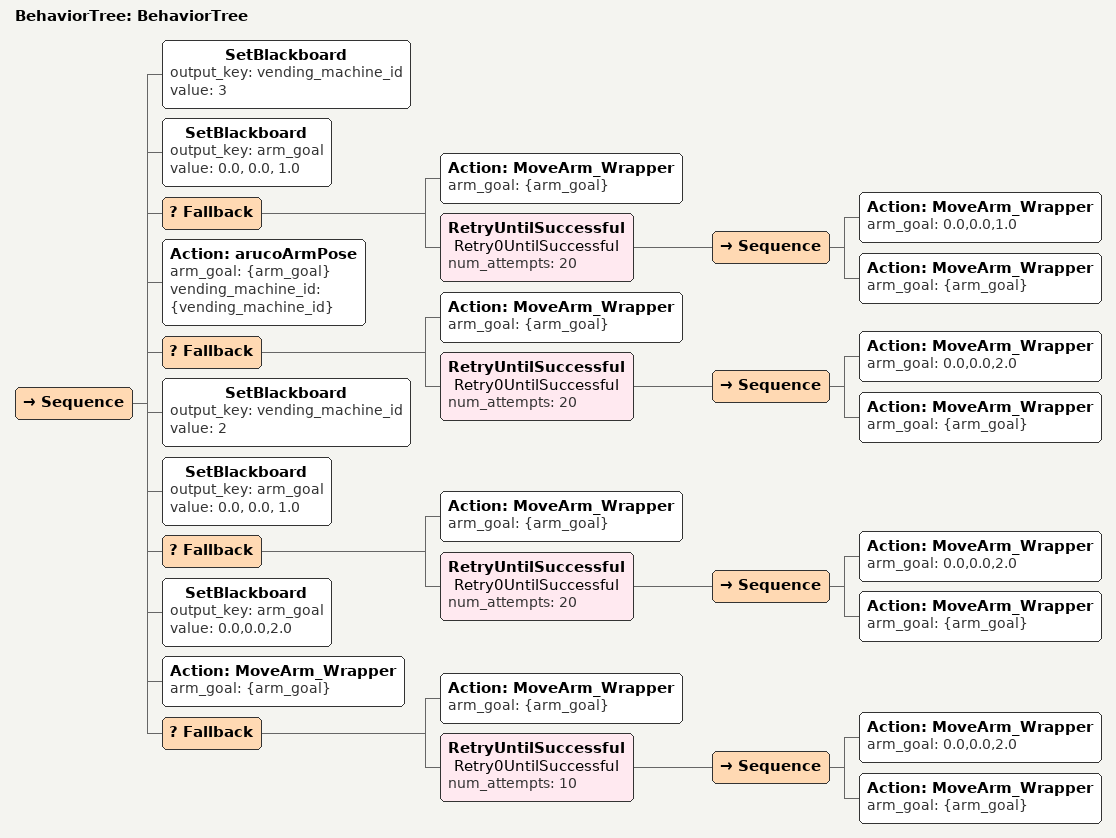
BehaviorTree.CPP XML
<?xml version="1.0"?>
<root main_tree_to_execute="BehaviorTree">
    <BehaviorTree ID="BehaviorTree">
        <Sequence>

<!-- NEXT ACTION SEQUENCE -->

            <SetBlackboard output_key="vending_machine_id" value="3"/>
            <SetBlackboard output_key="arm_goal" value="0.0, 0.0, 1.0"/>

            <Fallback>
                <Action ID="MoveArm_Wrapper" arm_goal="{arm_goal}"/>
                <RetryUntilSuccessful name="Retry0UntilSuccessful" num_attempts="20">
                    <Sequence>
                        <Action ID="MoveArm_Wrapper" arm_goal="0.0,0.0,1.0"/>
                        <Action ID="MoveArm_Wrapper" arm_goal="{arm_goal}"/>
                    </Sequence>
                </RetryUntilSuccessful>
            </Fallback>

            <Action ID="arucoArmPose" arm_goal="{arm_goal}" vending_machine_id="{vending_machine_id}"/>

            <Fallback>
                <Action ID="MoveArm_Wrapper" arm_goal="{arm_goal}"/>
                <RetryUntilSuccessful name="Retry0UntilSuccessful" num_attempts="20">
                    <Sequence>
                        <Action ID="MoveArm_Wrapper" arm_goal="0.0,0.0,2.0"/>
                        <Action ID="MoveArm_Wrapper" arm_goal="{arm_goal}"/>
                    </Sequence>
                </RetryUntilSuccessful>
            </Fallback>

            <SetBlackboard output_key="vending_machine_id" value="2"/>
            <SetBlackboard output_key="arm_goal" value="0.0, 0.0, 1.0"/>
            <Fallback>
                <Action ID="MoveArm_Wrapper" arm_goal="{arm_goal}"/>
                <RetryUntilSuccessful name="Retry0UntilSuccessful" num_attempts="20">
                    <Sequence>
                        <Action ID="MoveArm_Wrapper" arm_goal="0.0,0.0,2.0"/>
                        <Action ID="MoveArm_Wrapper" arm_goal="{arm_goal}"/>
                    </Sequence>
                </RetryUntilSuccessful>
            </Fallback>

            <SetBlackboard output_key="arm_goal" value="0.0,0.0,2.0"/>
            <Action ID="MoveArm_Wrapper" arm_goal="{arm_goal}"/>
            <Fallback>
                <Action ID="MoveArm_Wrapper" arm_goal="{arm_goal}"/>
                <RetryUntilSuccessful name="Retry0UntilSuccessful" num_attempts="10">
                    <Sequence>
                        <Action ID="MoveArm_Wrapper" arm_goal="0.0,0.0,2.0"/>
                        <Action ID="MoveArm_Wrapper" arm_goal="{arm_goal}"/>
                    </Sequence>
                </RetryUntilSuccessful>
            </Fallback>

            <!-- Second Item -->

        </Sequence>
    </BehaviorTree>
</root>
